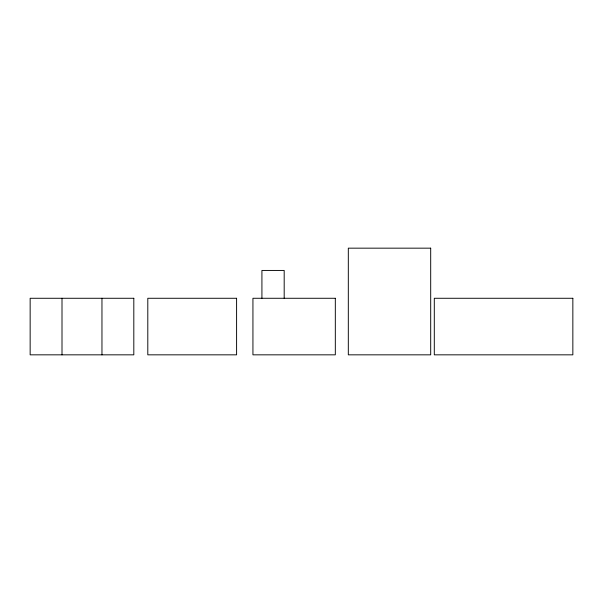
<?xml version="1.0" encoding="UTF-8"?>
<svg xmlns="http://www.w3.org/2000/svg" width="603" height="603" viewBox="0 0 603 603"><rect width="100%" height="100%" fill="white"/><g stroke="black" fill="none" stroke-linecap="round" stroke-linejoin="round"><path stroke-width="0.9" d="M284.186 298.274L284.186 270.438L261.921 270.438L261.921 298.274M101.96 298.274L101.96 354.835M62.003 298.274L62.003 354.835M430.693 248.165L348.315 248.165L348.315 354.835L430.693 354.835L430.693 248.165M133.813 298.274L30.15 298.274L30.15 354.835L133.813 354.835L133.813 298.274M236.595 298.274L147.803 298.274L147.803 354.835L236.595 354.835L236.595 298.274M335.321 298.274L252.936 298.274L252.936 354.835L335.321 354.835L335.321 298.274M572.85 298.274L434.296 298.274L434.296 354.835L572.85 354.835L572.85 298.274"/></g></svg>
